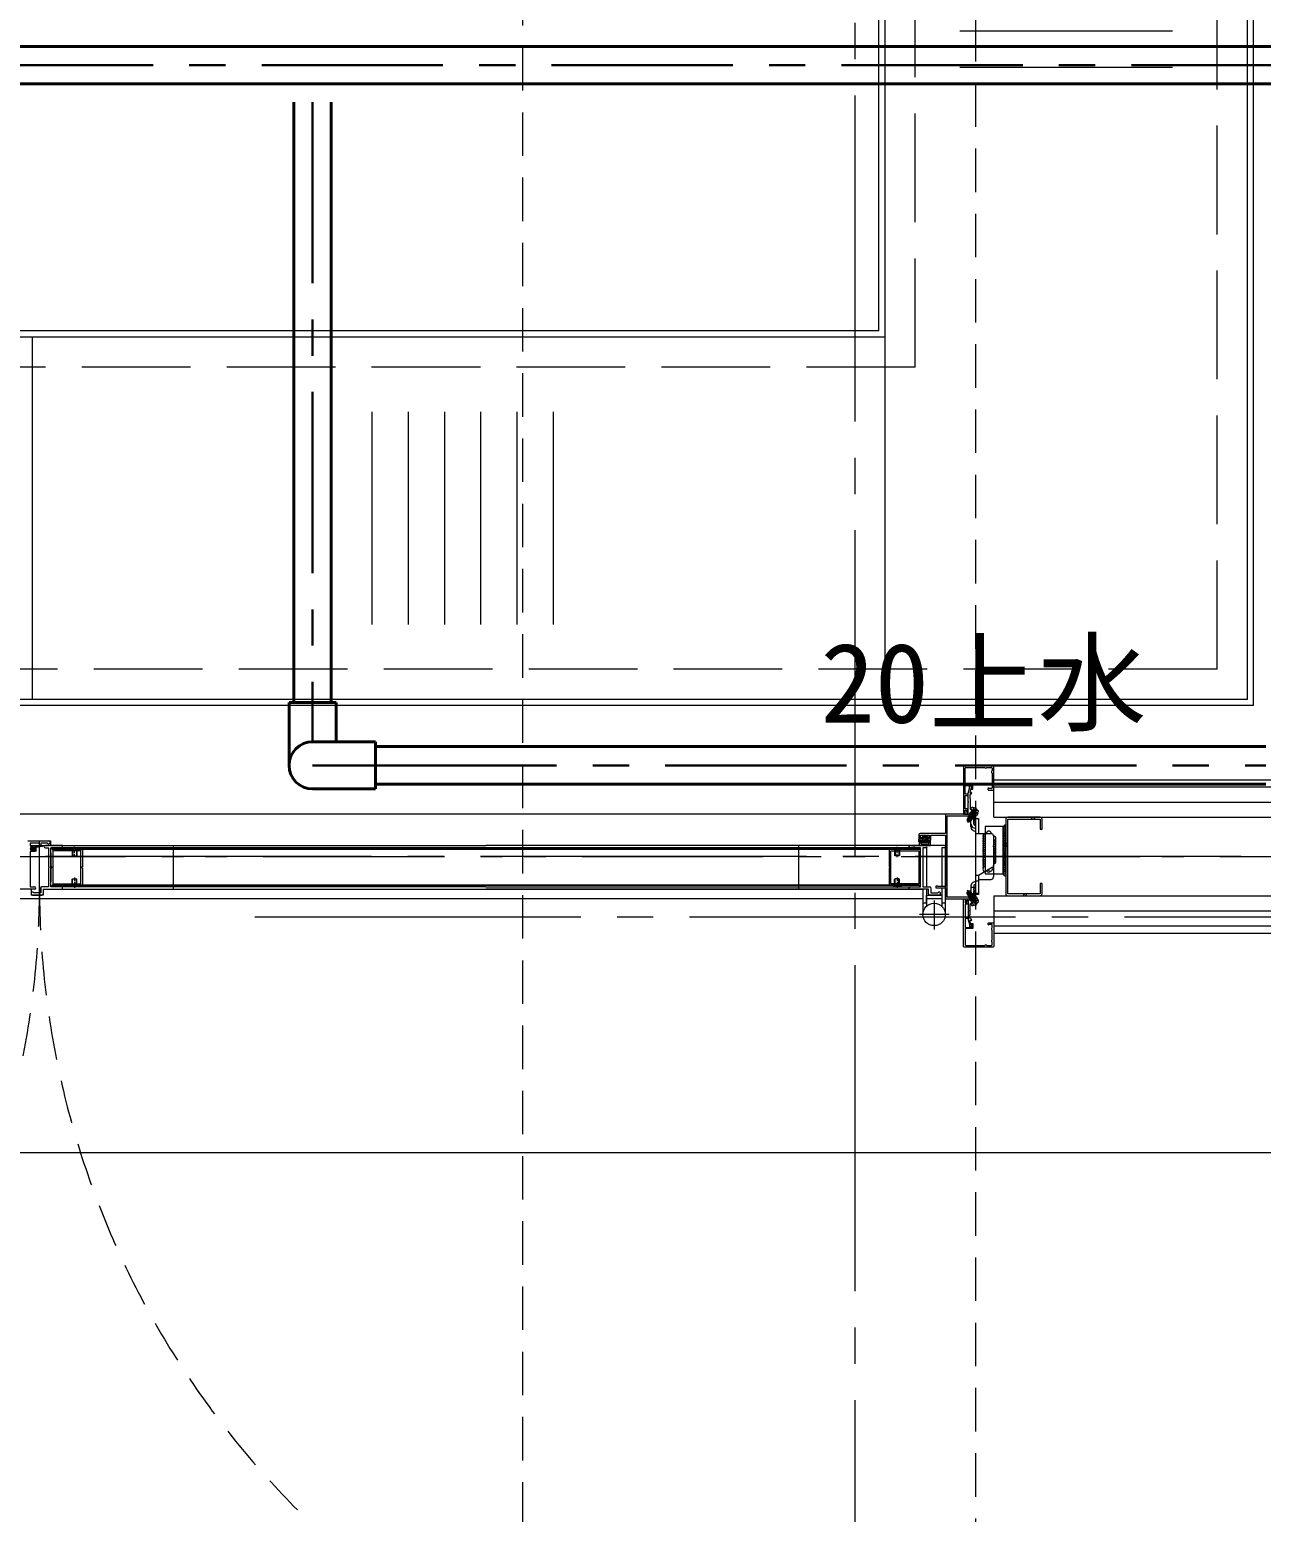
# Model space of a CAD drawing. Units: millimetres at full size, sheet at 1:30. Extents: x -16828 to 149130, y 47892 to 100313.
# Drawn here: x 22602 to 23622, y 58853 to 60080 of the extents above; entities that cross this region are included whole.
import ezdxf
from ezdxf.enums import TextEntityAlignment as Align

# ---------------------------------------------------------------- set-up
doc = ezdxf.new("R2010")
doc.units = ezdxf.units.MM
doc.header["$LTSCALE"] = 30
for name, pattern in [('CHAIN1', [8, 5, -1, 1, -1]), ('CHAIN2', [12, 9, -1, 1, -1]), ('DASHED1', [1.8, 1.2, -0.6]), ('DASHED3', [4, 3, -1]), ('DOUBLE_CHAIN1', [8.8, 5, -1, 0.6, -0.6, 0.6, -1])]:
    doc.linetypes.add(name, pattern=pattern)
for name, color, linetype, lineweight in [('0-0', 7, 'CHAIN2', 15), ('0-1', 7, 'Continuous', 15), ('0-8', 7, 'Continuous', 15), ('2-2_間仕切り芯', 7, 'DOUBLE_CHAIN1', 15), ('2-3_間仕切り', 7, 'Continuous', 15), ('2-A_建具', 7, 'Continuous', 15), ('2-B_金物', 7, 'Continuous', 15), ('3-0_AIHO08-壁芯', 7, 'CHAIN2', 15), ('9-A_配管－給水３：ＶＬＰ(ＶＤ)', 5, 'Continuous', 40)]:
    doc.layers.add(name, color=color, linetype=linetype, lineweight=lineweight)
doc.styles.add('ＭＳ ゴシック', font='')
doc.styles.get('ＭＳ ゴシック').set_extended_font_data('MS Gothic')

msp = doc.modelspace()

# ---------------------------------------------------------------- linework, layer by layer
at = {"layer": '0-0'}
msp.add_line((23284.96, 66505.86), (23284.96, 55500.86), dxfattribs=at)
at = {"layer": '0-0', "linetype": 'DASHED1'}
msp.add_line((23384.96, 63275.86), (23384.96, 55775.86), dxfattribs=at)
at = {"layer": '0-1', "linetype": 'DASHED1'}
for p, q in [((23009.96, 63845.86), (23009.96, 55775.86)), ((18359.96, 59150.86), (25184.96, 59150.86))]:
    msp.add_line(p, q, dxfattribs=at)
at = {"layer": '0-1'}
msp.add_line((15959.96, 59150.86), (25184.96, 59150.86), dxfattribs=at)
at = {"layer": '0-8', "linetype": 'CHAIN2'}
msp.add_line((22788.14, 59345.86), (33684.96, 59345.86), dxfattribs=at)
at = {"layer": '2-2_間仕切り芯'}
msp.add_line((15139.23, 59395.86), (32729.96, 59395.86), dxfattribs=at)
at = {"layer": '2-3_間仕切り'}
for p, q in [((23399.96, 59459.36), (25284.96, 59459.36)), ((23399.96, 59453.36), (25284.96, 59453.36)), ((23399.96, 59440.86), (25284.96, 59440.86)), ((23399.96, 59428.36), (25284.96, 59428.36)), ((23399.96, 59363.36), (25284.96, 59363.36)), ((23399.96, 59350.86), (25284.96, 59350.86)), ((23399.96, 59338.36), (25284.96, 59338.36)), ((23399.96, 59332.36), (25284.96, 59332.36))]:
    msp.add_line(p, q, dxfattribs=at)
at = {"layer": '2-A_建具'}
for p, q in [((23399.96, 59428.36), (23399.96, 59470.36)), ((23395.71, 59450.86), (23399.46, 59450.86)), ((23380.5, 59431.75), (23380.72, 59431.37)), ((23380.63, 59435.01), (23381.27, 59435.93)), ((23386.69, 59431.51), (23380.63, 59435.01)), ((23380.94, 59432.51), (23380.85, 59432.36)), ((23380.85, 59432.36), (23381.07, 59431.98)), ((23380.85, 59432.36), (23384.63, 59430.98)), ((23381.03, 59431.9), (23381.07, 59431.98)), ((23384.19, 59430.98), (23381.07, 59431.98)), ((23381.2, 59432.96), (23381.42, 59432.58)), ((23381.2, 59432.96), (23384.98, 59431.59)), ((23381.38, 59432.51), (23381.42, 59432.58)), ((23381.38, 59432.51), (23384.5, 59431.51)), ((23384.54, 59431.59), (23381.42, 59432.58)), ((23381.55, 59433.57), (23381.77, 59433.19)), ((23385.02, 59431.67), (23381.6, 59433.64)), ((23381.73, 59433.11), (23381.77, 59433.19)), ((23383.14, 59432.75), (23381.77, 59433.19)), ((23381.91, 59433.69), (23381.81, 59433.52)), ((23383.08, 59432.25), (23385.54, 59436.51)), ((23384.5, 59431.51), (23384.54, 59431.59)), ((23384.98, 59431.59), (23384.54, 59431.59)), ((23384.91, 59431.96), (23384.81, 59431.79)), ((23385.02, 59431.67), (23384.98, 59431.59)), ((23386.69, 59431.51), (23387.17, 59432.53)), ((22979.46, 59430.86), (21859.66, 59430.86)), ((23360.06, 59430.86), (22979.46, 59430.86)), ((23359.96, 59430.86), (23359.96, 59414.86)), ((23384.96, 59430.86), (23359.96, 59430.86)), ((23361.36, 59429.56), (23383.86, 59429.56)), ((23361.36, 59362.16), (23361.36, 59429.56)), ((23378.88, 59428.28), (23377.74, 59426.3)), ((23377.74, 59426.3), (23378.53, 59424.68)), ((23379, 59426.6), (23377.77, 59426.37)), ((23381.48, 59429.48), (23378.19, 59423.8)), ((23379.41, 59425.91), (23378.53, 59424.68)), ((23378.79, 59424.53), (23378.53, 59424.68)), ((23378.84, 59428.87), (23378.75, 59428.72)), ((23378.75, 59428.72), (23378.97, 59428.34)), ((23378.75, 59428.72), (23381.37, 59427.77)), ((23378.97, 59424.84), (23378.79, 59424.53)), ((23380.59, 59424.65), (23378.79, 59424.53)), ((23378.84, 59428.87), (23379.28, 59428.87)), ((23381.51, 59427.9), (23378.84, 59428.87)), ((23380.77, 59427.19), (23378.88, 59428.28)), ((23378.93, 59428.26), (23378.97, 59428.34)), ((23381.22, 59427.62), (23378.97, 59428.34)), ((23380.43, 59424.97), (23378.97, 59424.84)), ((23379.19, 59429.48), (23379.1, 59429.32)), ((23379.1, 59429.32), (23379.32, 59428.95)), ((23379.1, 59429.32), (23382.88, 59427.95)), ((23379.19, 59429.48), (23379.63, 59429.48)), ((23382.97, 59428.1), (23379.19, 59429.48)), ((23379.28, 59428.87), (23379.32, 59428.95)), ((23379.28, 59428.87), (23382.4, 59427.88)), ((23382.44, 59427.95), (23379.32, 59428.95)), ((23379.41, 59425.91), (23381.61, 59427.99)), ((23379.54, 59430.08), (23379.45, 59429.93)), ((23379.45, 59429.93), (23379.67, 59429.55)), ((23379.45, 59429.93), (23383.23, 59428.56)), ((23379.54, 59430.08), (23379.98, 59430.08)), ((23383.32, 59428.71), (23379.54, 59430.08)), ((23379.63, 59429.48), (23379.67, 59429.55)), ((23379.63, 59429.48), (23382.75, 59428.48)), ((23382.79, 59428.56), (23379.67, 59429.55)), ((23379.89, 59430.69), (23379.8, 59430.54)), ((23379.8, 59430.54), (23380.02, 59430.16)), ((23379.8, 59430.54), (23383.58, 59429.16)), ((23379.89, 59430.69), (23380.33, 59430.69)), ((23383.67, 59429.32), (23379.89, 59430.69)), ((23379.98, 59430.08), (23380.02, 59430.16)), ((23379.98, 59430.08), (23383.1, 59429.09)), ((23383.14, 59429.16), (23380.02, 59430.16)), ((23380.24, 59431.29), (23380.15, 59431.14)), ((23380.15, 59431.14), (23380.37, 59430.76)), ((23380.15, 59431.14), (23383.93, 59429.77)), ((23380.24, 59431.29), (23380.68, 59431.29)), ((23384.02, 59429.92), (23380.24, 59431.29)), ((23380.33, 59430.69), (23380.37, 59430.76)), ((23380.33, 59430.69), (23383.45, 59429.69)), ((23383.49, 59429.77), (23380.37, 59430.76)), ((23380.68, 59431.29), (23380.72, 59431.37)), ((23380.68, 59431.29), (23383.8, 59430.3)), ((23380.93, 59426.92), (23383.2, 59427.32)), ((23381.16, 59422.85), (23381.16, 59425.62)), ((23381.16, 59420.26), (23381.16, 59422.8)), ((23381.74, 59426.63), (23381.48, 59426.78)), ((23381.7, 59426.66), (23382.09, 59427.35)), ((23381.93, 59427.56), (23382.53, 59427.35)), ((23381.98, 59430.35), (23382.58, 59431.39)), ((23382.62, 59427.5), (23382.02, 59427.72)), ((23382.4, 59427.88), (23382.44, 59427.95)), ((23382.62, 59427.5), (23382.4, 59427.88)), ((23382.88, 59427.95), (23382.44, 59427.95)), ((23382.62, 59427.5), (23382.53, 59427.35)), ((23382.75, 59428.48), (23382.79, 59428.56)), ((23382.97, 59428.1), (23382.75, 59428.48)), ((23383.23, 59428.56), (23382.79, 59428.56)), ((23382.97, 59428.1), (23382.88, 59427.95)), ((23383.46, 59425.82), (23382.95, 59428.73)), ((23383.05, 59419.87), (23384.96, 59418.97)), ((23383.1, 59429.09), (23383.14, 59429.16)), ((23383.32, 59428.71), (23383.1, 59429.09)), ((23383.58, 59429.16), (23383.14, 59429.16)), ((23383.32, 59428.71), (23383.23, 59428.56)), ((23383.31, 59423.86), (23383.31, 59422.99)), ((23383.86, 59423.86), (23383.31, 59423.86)), ((23383.31, 59422.99), (23383.96, 59421.86)), ((23383.45, 59429.69), (23383.49, 59429.77)), ((23383.67, 59429.32), (23383.45, 59429.69)), ((23383.46, 59422.85), (23383.46, 59425.82)), ((23383.93, 59429.77), (23383.49, 59429.77)), ((23383.67, 59429.32), (23383.58, 59429.16)), ((23383.8, 59430.3), (23383.84, 59430.38)), ((23384.02, 59429.92), (23383.8, 59430.3)), ((23383.86, 59429.56), (23383.86, 59423.86)), ((23384.02, 59429.92), (23383.93, 59429.77)), ((23383.96, 59421.86), (23384.96, 59421.86)), ((23384.96, 59421.51), (23384.03, 59421.95)), ((23384.15, 59430.91), (23384.19, 59430.98)), ((23384.37, 59430.53), (23384.15, 59430.91)), ((23384.63, 59430.98), (23384.19, 59430.98)), ((23384.72, 59431.13), (23384.5, 59431.51)), ((23384.72, 59431.13), (23384.63, 59430.98)), ((23384.96, 59421.86), (23384.96, 59430.86)), ((23384.96, 59427.36), (23384.96, 59364.36)), ((23384.96, 59427.36), (23387.26, 59427.36)), ((23387.26, 59427.36), (23387.26, 59414.86)), ((23407.66, 59381.55), (23407.66, 59420.55)), ((23409.96, 59426.76), (23409.96, 59364.96)), ((23438.36, 59428.36), (23411.56, 59428.36)), ((23430.86, 59426.76), (23432.46, 59428.36)), ((23432.98, 59426.76), (23434.58, 59428.36)), ((23439.96, 59418.36), (23439.96, 59426.76)), ((22609.96, 59363.86), (22609.96, 59408.86)), ((23337.96, 59413.86), (23337.96, 59409.86)), ((23337.96, 59407.86), (23337.96, 59409.86)), ((23341.16, 59408.86), (23338.16, 59408.86)), ((23338.16, 59408.86), (23338.16, 59405.36)), ((23338.95, 59408.86), (23338.16, 59408.07)), ((23338.16, 59407.46), (23347.76, 59407.46)), ((23359.96, 59414.86), (23338.96, 59414.86)), ((23340.36, 59408.86), (23338.96, 59407.46)), ((23338.96, 59408.86), (23340.96, 59408.86)), ((23339.26, 59413.56), (23346.66, 59413.56)), ((23339.26, 59409.86), (23339.26, 59413.56)), ((23340.96, 59410.48), (23339.26, 59409.86)), ((23339.87, 59411.19), (23341.96, 59412.86)), ((23339.96, 59406.26), (23339.96, 59407.46)), ((23341.5, 59411.51), (23340.22, 59410.7)), ((23344, 59411.08), (23340.38, 59407.46)), ((23340.96, 59408.86), (23340.96, 59410.48)), ((23341.16, 59408.86), (23341.94, 59411.16)), ((23344.18, 59412.68), (23341.57, 59410.07)), ((23342.95, 59412.86), (23341.65, 59411.56)), ((23344.36, 59410.03), (23341.79, 59407.46)), ((23343.96, 59412.86), (23341.96, 59412.86)), ((23344.72, 59408.97), (23343.21, 59407.46)), ((23346.05, 59411.19), (23343.96, 59412.86)), ((23344.76, 59408.86), (23343.98, 59411.16)), ((23344.42, 59411.51), (23345.7, 59410.7)), ((23344.97, 59412.05), (23344.43, 59411.51)), ((23346.02, 59408.86), (23344.62, 59407.46)), ((23347.76, 59408.86), (23344.76, 59408.86)), ((23344.96, 59410.48), (23344.96, 59408.86)), ((23346.66, 59409.86), (23344.96, 59410.48)), ((23344.96, 59408.86), (23346.96, 59408.86)), ((23345.76, 59411.42), (23345.29, 59410.96)), ((23345.96, 59407.46), (23345.96, 59405.36)), ((23347.44, 59408.86), (23346.04, 59407.46)), ((23346.66, 59413.56), (23346.66, 59409.86)), ((23347.76, 59407.77), (23347.45, 59407.46)), ((23347.76, 59405.36), (23347.76, 59408.86)), ((23347.96, 59413.56), (23359.96, 59413.56)), ((23347.96, 59409.86), (23347.96, 59413.56)), ((23359.96, 59413.56), (23359.96, 59370.96)), ((23383.07, 59417.27), (23384.96, 59416.39)), ((23384.96, 59414.86), (23397.76, 59414.86)), ((23399.76, 59412.86), (23399.76, 59405.07)), ((23409.96, 59405.86), (23411.56, 59407.46)), ((22604.2, 59403.4), (22602.47, 59401.67)), ((22605.47, 59403.26), (22603.33, 59401.12)), ((22604.95, 59402.96), (22604.61, 59402.96)), ((22604.95, 59401.76), (22604.61, 59401.76)), ((22604.95, 59402.96), (22606.31, 59403.75)), ((22608.48, 59404.86), (22605.23, 59401.6)), ((22607.31, 59402.27), (22606.12, 59401.08)), ((22606.31, 59404.86), (22606.31, 59403.75)), ((22607.07, 59404.86), (22606.31, 59404.1)), ((22606.31, 59404.86), (22617.96, 59404.86)), ((22607.31, 59400.36), (22606.31, 59400.36)), ((22607.31, 59400.86), (22606.81, 59400.36)), ((22614.07, 59404.33), (22607.31, 59403.36)), ((22607.31, 59400.36), (22607.31, 59403.36)), ((22609.9, 59404.86), (22608.58, 59403.54)), ((22611.31, 59404.86), (22610.23, 59403.78)), ((22619.46, 59402.01), (22619.96, 59402.51)), ((22619.46, 59399.01), (22619.46, 59402.01)), ((22619.76, 59398.71), (22619.46, 59399.01)), ((22979.46, 59402.91), (22619.59, 59402.91)), ((22619.76, 59387.16), (22619.76, 59398.71)), ((22619.96, 59402.51), (22620.46, 59402.51)), ((22620.46, 59402.51), (22620.46, 59401.71)), ((22620.46, 59401.71), (22645.46, 59401.71)), ((22979.46, 59401.86), (22620.5, 59401.86)), ((22979.46, 59401.71), (22620.76, 59401.71)), ((22644.26, 59400.61), (22620.96, 59400.61)), ((22620.96, 59400.61), (22620.96, 59373.11)), ((22623.34, 59404.86), (22979.46, 59404.86)), ((22635.96, 59402.86), (22641.96, 59402.86)), ((22635.96, 59402.46), (22641.96, 59402.46)), ((22636.96, 59401.46), (22636.96, 59396.66)), ((22637.36, 59396.26), (22636.96, 59396.66)), ((22637.36, 59401.06), (22640.56, 59401.06)), ((22637.36, 59401.06), (22637.36, 59396.26)), ((22637.36, 59396.26), (22640.56, 59396.26)), ((22638.96, 59400.96), (22638.96, 59403.86)), ((22638.96, 59398.96), (22638.96, 59400.16)), ((22638.96, 59395.26), (22638.96, 59398.16)), ((22640.56, 59401.06), (22640.56, 59396.26)), ((22640.56, 59396.26), (22640.96, 59396.66)), ((22640.96, 59401.46), (22640.96, 59396.66)), ((22644.26, 59373.11), (22644.26, 59400.61)), ((22645.46, 59401.71), (22645.46, 59387.16)), ((23359.96, 59404.86), (22979.46, 59404.86)), ((23339.16, 59402.91), (22979.46, 59402.91)), ((23338.42, 59401.86), (22979.46, 59401.86)), ((23338.16, 59401.71), (22979.46, 59401.71)), ((23238.36, 59404.86), (23238.36, 59368.86)), ((23330.26, 59404.86), (23238.46, 59404.86)), ((23313.46, 59401.71), (23313.46, 59387.16)), ((23338.46, 59401.71), (23313.46, 59401.71)), ((23314.66, 59400.61), (23337.96, 59400.61)), ((23314.66, 59373.11), (23314.66, 59400.61)), ((23322.95, 59402.86), (23316.95, 59402.86)), ((23322.95, 59402.46), (23316.95, 59402.46)), ((23317.95, 59401.46), (23317.95, 59396.66)), ((23318.35, 59396.26), (23317.95, 59396.66)), ((23321.55, 59401.06), (23318.35, 59401.06)), ((23318.35, 59401.06), (23318.35, 59396.26)), ((23321.55, 59396.26), (23318.35, 59396.26)), ((23319.95, 59400.96), (23319.95, 59403.86)), ((23319.95, 59398.96), (23319.95, 59400.16)), ((23319.95, 59395.26), (23319.95, 59398.16)), ((23321.55, 59401.06), (23321.55, 59396.26)), ((23321.55, 59396.26), (23321.95, 59396.66)), ((23321.95, 59401.46), (23321.95, 59396.66)), ((23337.96, 59400.61), (23337.96, 59373.11)), ((23338.46, 59402.51), (23338.46, 59401.71)), ((23338.96, 59402.51), (23338.46, 59402.51)), ((23344.86, 59404.86), (23338.66, 59404.86)), ((23339.46, 59402.01), (23338.96, 59402.51)), ((23339.16, 59398.71), (23339.46, 59399.01)), ((23339.16, 59387.16), (23339.16, 59398.71)), ((23339.46, 59399.01), (23339.46, 59402.01)), ((23340.16, 59406.06), (23344.86, 59406.06)), ((23344.26, 59402.86), (23341.26, 59402.86)), ((23344.26, 59402.86), (23344.26, 59370.66)), ((23346.46, 59404.86), (23347.26, 59404.86)), ((23359.96, 59402.86), (23356.96, 59402.86)), ((23356.96, 59402.86), (23356.96, 59370.96)), ((23359.96, 59347.86), (23359.96, 59404.86)), ((23359.96, 59395.86), (23508.96, 59395.86)), ((23399.76, 59403.65), (23399.76, 59378.86)), ((23409.96, 59403.74), (23411.56, 59405.34)), ((22620.06, 59387.16), (22619.76, 59387.16)), ((22619.76, 59386.56), (22620.06, 59386.56)), ((22619.76, 59375.01), (22619.76, 59386.56)), ((22620.06, 59386.56), (22620.06, 59387.16)), ((22645.16, 59387.16), (22645.16, 59386.56)), ((22645.46, 59387.16), (22645.16, 59387.16)), ((22645.16, 59386.56), (22645.46, 59386.56)), ((22645.46, 59386.56), (22645.46, 59372.01)), ((23313.46, 59387.16), (23313.76, 59387.16)), ((23313.46, 59386.56), (23313.46, 59372.01)), ((23313.76, 59386.56), (23313.46, 59386.56)), ((23313.76, 59387.16), (23313.76, 59386.56)), ((23338.86, 59387.16), (23339.16, 59387.16)), ((23338.86, 59386.56), (23338.86, 59387.16)), ((23339.16, 59386.56), (23338.86, 59386.56)), ((23339.16, 59375.01), (23339.16, 59386.56)), ((23398.76, 59386.65), (23387.26, 59380.01)), ((22619.46, 59374.71), (22619.76, 59375.01)), ((22619.46, 59371.71), (22619.46, 59374.71)), ((22619.96, 59371.21), (22619.46, 59371.71)), ((22979.46, 59370.81), (22619.59, 59370.81)), ((22620.46, 59371.21), (22619.96, 59371.21)), ((22620.46, 59372.01), (22620.46, 59371.21)), ((22645.46, 59372.01), (22620.46, 59372.01)), ((22979.46, 59372.01), (22620.76, 59372.01)), ((22979.46, 59371.86), (22620.76, 59371.86)), ((22620.96, 59373.11), (22644.26, 59373.11)), ((22635.96, 59371.26), (22641.96, 59371.26)), ((22635.96, 59370.86), (22641.96, 59370.86)), ((22637.36, 59377.46), (22636.96, 59377.06)), ((22636.96, 59372.26), (22636.96, 59377.06)), ((22637.36, 59377.46), (22640.56, 59377.46)), ((22637.36, 59372.66), (22637.36, 59377.46)), ((22637.36, 59372.66), (22640.56, 59372.66)), ((22638.96, 59378.46), (22638.96, 59375.56)), ((22638.96, 59374.76), (22638.96, 59373.56)), ((22638.96, 59372.76), (22638.96, 59369.86)), ((22640.56, 59377.46), (22640.96, 59377.06)), ((22640.56, 59372.66), (22640.56, 59377.46)), ((22640.96, 59372.26), (22640.96, 59377.06)), ((23338.16, 59372.01), (22979.46, 59372.01)), ((23338.16, 59371.86), (22979.46, 59371.86)), ((22979.46, 59370.81), (23339.16, 59370.81)), ((23313.46, 59372.01), (23338.46, 59372.01)), ((23337.96, 59373.11), (23314.66, 59373.11)), ((23322.95, 59371.26), (23316.95, 59371.26)), ((23322.95, 59370.86), (23316.95, 59370.86)), ((23318.35, 59377.46), (23317.95, 59377.06)), ((23317.95, 59372.26), (23317.95, 59377.06)), ((23321.55, 59377.46), (23318.35, 59377.46)), ((23318.35, 59372.66), (23318.35, 59377.46)), ((23321.55, 59372.66), (23318.35, 59372.66)), ((23319.95, 59378.46), (23319.95, 59375.56)), ((23319.95, 59374.76), (23319.95, 59373.56)), ((23319.95, 59372.76), (23319.95, 59369.86)), ((23321.55, 59377.46), (23321.95, 59377.06)), ((23321.55, 59372.66), (23321.55, 59377.46)), ((23321.95, 59372.26), (23321.95, 59377.06)), ((23338.46, 59372.01), (23338.46, 59371.21)), ((23338.46, 59371.21), (23338.96, 59371.21)), ((23338.96, 59371.21), (23339.46, 59371.71)), ((23339.46, 59374.71), (23339.16, 59375.01)), ((23339.46, 59371.71), (23339.46, 59374.71)), ((23351.96, 59371.26), (23351.96, 59369.86)), ((23353.66, 59371.26), (23351.96, 59371.26)), ((23353.96, 59370.96), (23353.66, 59371.26)), ((23359.96, 59370.96), (23353.96, 59370.96)), ((23381.16, 59371.46), (23381.16, 59367.86)), ((23381.16, 59370.39), (23383.46, 59370.39)), ((23383.07, 59374.45), (23384.96, 59375.33)), ((23383.46, 59371.46), (23383.46, 59367.66)), ((23384.96, 59370.21), (23383.46, 59369.5)), ((23384.96, 59372.79), (23384.04, 59372.36)), ((23387.26, 59380.01), (23384.96, 59380.01)), ((23387.26, 59375.5), (23384.96, 59375.5)), ((23387.26, 59380.01), (23387.26, 59364.36)), ((23387.26, 59376.86), (23397.76, 59376.86)), ((22602.96, 59368.86), (22240.46, 59368.86)), ((22979.46, 59360.86), (22240.46, 59360.86)), ((22602.96, 59368.86), (22602.96, 59363.86)), ((22604.21, 59363.86), (22611.96, 59363.86)), ((22612.96, 59368.86), (22979.46, 59368.86)), ((23330.26, 59368.86), (22979.46, 59368.86)), ((22979.46, 59368.86), (23341.26, 59368.86)), ((23341.26, 59360.86), (22979.46, 59360.86)), ((23341.26, 59368.86), (23341.26, 59347.86)), ((23344.26, 59368.86), (23344.26, 59354.59)), ((23356.96, 59360.86), (23344.26, 59360.86)), ((23354.7, 59363.86), (23346.95, 59363.86)), ((23350.61, 59359.45), (23350.61, 59335.52)), ((23351.96, 59369.86), (23359.96, 59369.86)), ((23356.96, 59369.86), (23356.96, 59354.59)), ((23359.96, 59369.86), (23359.96, 59360.86)), ((23359.96, 59360.86), (23384.96, 59360.86)), ((23383.86, 59362.16), (23361.36, 59362.16)), ((23377.74, 59365.42), (23378.53, 59367.05)), ((23378.09, 59365.4), (23378.71, 59366.73)), ((23381.48, 59362.24), (23378.19, 59367.93)), ((23378.53, 59367.05), (23378.79, 59367.2)), ((23378.71, 59366.73), (23378.53, 59367.05)), ((23379.41, 59365.82), (23378.79, 59367.2)), ((23380.59, 59367.07), (23378.79, 59367.2)), ((23378.88, 59363.44), (23379.14, 59363.59)), ((23378.92, 59363.46), (23379.32, 59362.78)), ((23379.59, 59362.81), (23379.1, 59362.4)), ((23379.19, 59362.25), (23379.1, 59362.4)), ((23379.19, 59362.25), (23379.68, 59362.66)), ((23379.19, 59362.25), (23379.63, 59362.25)), ((23379.41, 59365.82), (23380.12, 59362.87)), ((23382.53, 59364.38), (23379.45, 59361.79)), ((23379.45, 59361.79), (23379.67, 59362.17)), ((23379.54, 59361.64), (23379.45, 59361.79)), ((23379.54, 59361.64), (23382.62, 59364.22)), ((23379.54, 59361.64), (23379.98, 59361.64)), ((23382.05, 59364.45), (23379.63, 59362.25)), ((23379.63, 59362.25), (23379.67, 59362.17)), ((23379.67, 59362.17), (23382.09, 59364.38)), ((23382.88, 59363.77), (23379.8, 59361.18)), ((23379.8, 59361.18), (23380.02, 59361.56)), ((23379.89, 59361.03), (23379.8, 59361.18)), ((23379.85, 59364), (23381.74, 59365.09)), ((23379.89, 59361.03), (23382.97, 59363.62)), ((23379.89, 59361.03), (23380.33, 59361.03)), ((23382.4, 59363.85), (23379.98, 59361.64)), ((23379.98, 59361.64), (23380.02, 59361.56)), ((23380, 59363.39), (23381.74, 59364.98)), ((23380.02, 59361.56), (23382.44, 59363.77)), ((23382.18, 59364.98), (23380.04, 59363.19)), ((23380.09, 59363), (23382.27, 59364.83)), ((23383.23, 59363.16), (23380.15, 59360.58)), ((23380.15, 59360.58), (23380.37, 59360.96)), ((23380.24, 59360.43), (23380.15, 59360.58)), ((23380.22, 59365.83), (23380.63, 59367)), ((23380.24, 59360.43), (23383.32, 59363.01)), ((23380.24, 59360.43), (23380.68, 59360.43)), ((23382.75, 59363.24), (23380.33, 59361.03)), ((23380.33, 59361.03), (23380.37, 59360.96)), ((23381.16, 59367.86), (23380.37, 59363.39)), ((23382.64, 59362.99), (23380.37, 59363.39)), ((23380.37, 59360.96), (23382.79, 59363.16)), ((23383.58, 59362.56), (23380.5, 59359.97)), ((23380.5, 59359.97), (23380.72, 59360.35)), ((23380.59, 59359.82), (23380.5, 59359.97)), ((23381.74, 59365.09), (23380.59, 59367.07)), ((23380.59, 59359.82), (23383.67, 59362.41)), ((23380.59, 59359.82), (23381.03, 59359.82)), ((23380.63, 59356.71), (23386.69, 59360.21)), ((23383.1, 59362.63), (23380.68, 59360.43)), ((23380.68, 59360.43), (23380.72, 59360.35)), ((23380.72, 59360.35), (23383.14, 59362.56)), ((23380.94, 59359.21), (23381.38, 59359.21)), ((23383.45, 59362.03), (23381.03, 59359.82)), ((23381.03, 59359.82), (23381.07, 59359.74)), ((23384.28, 59361.34), (23381.2, 59358.76)), ((23381.2, 59358.76), (23381.42, 59359.14)), ((23381.29, 59358.61), (23381.2, 59358.76)), ((23381.29, 59358.61), (23381.73, 59358.61)), ((23381.38, 59359.21), (23381.42, 59359.14)), ((23381.42, 59359.14), (23383.84, 59361.34)), ((23384.63, 59360.74), (23381.55, 59358.15)), ((23381.55, 59358.15), (23381.77, 59358.53)), ((23381.6, 59358.08), (23381.55, 59358.15)), ((23381.6, 59358.08), (23385.02, 59360.06)), ((23381.7, 59365.06), (23381.74, 59364.98)), ((23384.15, 59360.81), (23381.73, 59358.61)), ((23381.73, 59358.61), (23381.77, 59358.53)), ((23382.18, 59364.98), (23381.74, 59364.98)), ((23381.77, 59358.53), (23384.19, 59360.74)), ((23381.91, 59358.03), (23381.81, 59358.2)), ((23381.98, 59361.37), (23382.58, 59360.33)), ((23382.27, 59364.83), (23382.05, 59364.45)), ((23382.05, 59364.45), (23382.09, 59364.38)), ((23382.53, 59364.38), (23382.09, 59364.38)), ((23382.27, 59364.83), (23382.18, 59364.98)), ((23382.62, 59364.22), (23382.4, 59363.85)), ((23382.4, 59363.85), (23382.44, 59363.77)), ((23382.88, 59363.77), (23382.44, 59363.77)), ((23382.62, 59364.22), (23382.53, 59364.38)), ((23383.46, 59367.66), (23382.64, 59362.99)), ((23382.97, 59363.62), (23382.75, 59363.24)), ((23382.75, 59363.24), (23382.79, 59363.16)), ((23383.23, 59363.16), (23382.79, 59363.16)), ((23382.97, 59363.62), (23382.88, 59363.77)), ((23383.08, 59359.47), (23385.54, 59355.21)), ((23383.32, 59363.01), (23383.1, 59362.63)), ((23383.1, 59362.63), (23383.14, 59362.56)), ((23383.58, 59362.56), (23383.14, 59362.56)), ((23383.32, 59363.01), (23383.23, 59363.16)), ((23383.96, 59369.86), (23383.31, 59368.73)), ((23383.31, 59368.73), (23383.31, 59367.86)), ((23383.31, 59367.86), (23383.86, 59367.86)), ((23383.67, 59362.41), (23383.45, 59362.03)), ((23383.45, 59362.03), (23383.49, 59361.95)), ((23383.48, 59359.17), (23384.54, 59360.13)), ((23383.93, 59361.95), (23383.49, 59361.95)), ((23383.67, 59362.41), (23383.58, 59362.56)), ((23383.8, 59361.42), (23383.84, 59361.34)), ((23384.28, 59361.34), (23383.84, 59361.34)), ((23383.86, 59367.86), (23383.86, 59362.16)), ((23384.96, 59369.86), (23383.96, 59369.86)), ((23384.15, 59360.81), (23384.19, 59360.74)), ((23384.63, 59360.74), (23384.19, 59360.74)), ((23384.37, 59361.19), (23384.28, 59361.34)), ((23384.5, 59360.21), (23384.54, 59360.13)), ((23384.98, 59360.13), (23384.54, 59360.13)), ((23384.91, 59359.76), (23384.81, 59359.93)), ((23387.26, 59365.26), (23384.96, 59365.26)), ((23387.26, 59364.36), (23384.96, 59364.36)), ((23386.69, 59360.21), (23387.17, 59359.19)), ((23399.96, 59363.36), (23399.96, 59321.36)), ((23411.56, 59363.36), (23438.36, 59363.36)), ((23424.03, 59363.36), (23425.63, 59364.96)), ((23426.15, 59363.36), (23427.75, 59364.96)), ((23362.96, 59347.86), (23338.39, 59347.86)), ((23380.63, 59356.71), (23381.27, 59355.79)), ((23395.71, 59340.86), (23399.46, 59340.86))]:
    msp.add_line(p, q, dxfattribs=at)
for points in [[(23399.46, 59470.86), (23375.46, 59470.86), (23374.96, 59470.36)], [(23374.96, 59470.36), (23374.96, 59430.86), (23379.51, 59430.86)], [(23378.36, 59447.36), (23376.36, 59447.36), (23376.36, 59454.56), (23381.76, 59454.56), (23381.76, 59452.53), (23381.36, 59451.96), (23381.36, 59451.46), (23382.76, 59451.46), (23382.76, 59455.56), (23376.36, 59455.56), (23376.36, 59469.06)], [(23376.86, 59469.56), (23392.44, 59469.56), (23392.67, 59469.45)], [(23394.25, 59469.45), (23394.48, 59469.56), (23398.16, 59469.56)], [(23398.66, 59469.06), (23398.66, 59466.89), (23398.54, 59466.65)], [(23398.54, 59465.07), (23398.66, 59464.84), (23398.66, 59456.89), (23398.54, 59456.65)], [(23378.86, 59432.8), (23378.63, 59435.36), (23376.36, 59435.36), (23376.36, 59446.36), (23378.36, 59446.36)], [(23378.86, 59441.32), (23378.86, 59448.37), (23379.86, 59452.11), (23379.86, 59454.06)], [(23380.06, 59446.56), (23380.06, 59444.16), (23380.36, 59443.86), (23380.36, 59435.16), (23383.27, 59433.48), (23383.37, 59433.29), (23383.84, 59433.01), (23384.06, 59433.02), (23386.87, 59431.4), (23385.75, 59429.46), (23384.96, 59429.46), (23384.96, 59430.86), (23382.81, 59430.86), (23380.34, 59432.29), (23379.51, 59430.86)], [(23380.79, 59454.31), (23381.92, 59452.37), (23381.11, 59452.15), (23380.21, 59448.76), (23381.26, 59448.76)], [(23398.16, 59452.06), (23396.44, 59452.06), (23396.23, 59452.15)], [(23398.54, 59455.07), (23398.66, 59454.84), (23398.66, 59452.56)], [(23376.46, 59430.86), (23376.46, 59434.26), (23377.59, 59434.26), (23377.87, 59432.67)], [(23377.45, 59433.65), (23377.73, 59432.06), (23378.86, 59432.06), (23378.86, 59440.4), (23378.98, 59440.59), (23378.98, 59441.14), (23378.86, 59441.32)], [(23384.37, 59430.53), (23380.59, 59431.9), (23380.5, 59431.75), (23384.28, 59430.38)], [(23380.59, 59431.9), (23381.03, 59431.9), (23384.15, 59430.91)], [(23384.72, 59431.13), (23380.94, 59432.51), (23381.38, 59432.51)], [(23384.6, 59431.91), (23381.29, 59433.11), (23381.2, 59432.96)], [(23381.29, 59433.11), (23381.73, 59433.11), (23383.48, 59432.55)], [(23381.6, 59433.64), (23381.55, 59433.57), (23382.02, 59433.4)], [(23383.07, 59436.33), (23382.94, 59434.31), (23383.63, 59433.21)], [(23386.62, 59434.28), (23384.93, 59433.16), (23383.63, 59433.21)], [(23378.97, 59424.84), (23382, 59427.69), (23380.43, 59424.97)], [(23379.36, 59425.81), (23379, 59426.6), (23379.58, 59427.88)], [(23381.74, 59426.63), (23380.59, 59424.65), (23380.43, 59424.97)], [(23381.16, 59425.62), (23380.68, 59428.33), (23382.95, 59428.73)], [(23384.37, 59430.53), (23384.28, 59430.38), (23383.84, 59430.38), (23380.72, 59431.37)], [(23382.53, 59427.35), (23382.09, 59427.35), (23381.85, 59427.42)], [(23439.96, 59364.96), (23439.96, 59373.36), (23438.36, 59373.36), (23438.36, 59364.96), (23411.56, 59364.96), (23411.56, 59426.76), (23438.36, 59426.76), (23438.36, 59418.36), (23439.96, 59418.36)], [(22600.46, 59408.86), (22618.96, 59408.86), (22618.96, 59404.86), (22720.56, 59404.86), (22720.56, 59368.86)], [(22604.98, 59401.31), (22605.59, 59401.39), (22606.16, 59401.06), (22606.41, 59400.63), (22606.41, 59399.86), (22602.39, 59399.86), (22602.39, 59387.6), (22602.2, 59387.32), (22602.2, 59386.4), (22602.39, 59386.12), (22602.39, 59370.79), (22605.99, 59370.79)], [(22609.91, 59405.51), (22609.91, 59406.93), (22602.39, 59406.93), (22602.39, 59404.86), (22606.41, 59404.86), (22606.41, 59404.09), (22606.16, 59403.66), (22605.59, 59403.33), (22604.98, 59403.41)], [(22604.95, 59401.76), (22606.31, 59400.98), (22606.31, 59400.36)], [(22616.66, 59406.93), (22611.21, 59406.93), (22611.21, 59405.51)], [(22614.93, 59402.93), (22617.53, 59402.93), (22617.53, 59387.53), (22617.67, 59387.34), (22617.67, 59386.39), (22617.53, 59386.2), (22617.53, 59370.79), (22612.03, 59370.79)], [(22628.96, 59403.93), (22628.96, 59404.86), (22614.93, 59404.86)], [(22627.96, 59370.79), (22619.46, 59370.79), (22619.46, 59402.93), (22624.17, 59402.93), (22624.17, 59403.23), (22624.77, 59403.23), (22624.77, 59402.93), (22625.17, 59402.93), (22625.17, 59403.23), (22625.77, 59403.23), (22625.77, 59402.93), (22627.96, 59402.93)], [(22637.36, 59401.06), (22635.96, 59402.46), (22635.96, 59402.86)], [(22640.56, 59401.06), (22641.96, 59402.46), (22641.96, 59402.86)], [(23318.35, 59401.06), (23316.95, 59402.46), (23316.95, 59402.86)], [(23321.55, 59401.06), (23322.95, 59402.46), (23322.95, 59402.86)], [(23329.95, 59403.93), (23329.95, 59404.86), (23343.98, 59404.86)], [(23330.95, 59370.79), (23339.45, 59370.79), (23339.45, 59402.93), (23334.74, 59402.93), (23334.74, 59403.23), (23334.14, 59403.23), (23334.14, 59402.93), (23333.74, 59402.93), (23333.74, 59403.23), (23333.14, 59403.23), (23333.14, 59402.93), (23330.95, 59402.93)], [(23343.98, 59402.93), (23341.38, 59402.93), (23341.38, 59387.53), (23341.24, 59387.34), (23341.24, 59386.39), (23341.38, 59386.2), (23341.38, 59370.79), (23346.88, 59370.79)], [(22637.36, 59372.66), (22635.96, 59371.26), (22635.96, 59370.86)], [(22640.56, 59372.66), (22641.96, 59371.26), (22641.96, 59370.86)], [(23318.35, 59372.66), (23316.95, 59371.26), (23316.95, 59370.86)], [(23321.55, 59372.66), (23322.95, 59371.26), (23322.95, 59370.86)], [(22605.99, 59368.86), (22590.96, 59368.86), (22590.96, 59369.79)], [(22612.96, 59368.86), (22612.96, 59363.86), (22602.96, 59363.86)], [(22611.03, 59369.79), (22611.03, 59365.79), (22605.26, 59365.79)], [(22612.96, 59368.86), (22628.96, 59368.86), (22628.96, 59369.79)], [(23345.95, 59364.86), (23345.95, 59368.86), (23329.95, 59368.86), (23329.95, 59369.79)], [(23341.26, 59357.36), (23344.26, 59357.36), (23344.26, 59363.86), (23356.96, 59363.86), (23356.96, 59357.36), (23359.96, 59357.36)], [(23347.88, 59369.79), (23347.88, 59365.79), (23353.65, 59365.79)], [(23374.96, 59321.36), (23374.96, 59360.86), (23379.51, 59360.86)], [(23378.86, 59358.92), (23378.63, 59356.36), (23376.36, 59356.36), (23376.36, 59345.36), (23378.36, 59345.36)], [(23376.46, 59360.86), (23376.46, 59357.46), (23377.59, 59357.46), (23377.87, 59359.05)], [(23377.45, 59358.07), (23377.73, 59359.66), (23378.86, 59359.66), (23378.86, 59351.32), (23378.98, 59351.14), (23378.98, 59350.59), (23378.86, 59350.4)], [(23378.88, 59363.44), (23377.74, 59365.42), (23378.09, 59365.4)], [(23378.71, 59366.73), (23379.67, 59362.68), (23378.09, 59365.4)], [(23379.1, 59362.4), (23379.32, 59362.78), (23379.51, 59362.95)], [(23379.36, 59365.91), (23380.22, 59365.83), (23381.04, 59364.68)], [(23384.96, 59369.86), (23384.96, 59360.86), (23382.81, 59360.86), (23380.34, 59359.43), (23379.51, 59360.86)], [(23380.06, 59345.16), (23380.06, 59347.56), (23380.36, 59347.86), (23380.36, 59356.56), (23383.27, 59358.24), (23383.37, 59358.44), (23383.84, 59358.71), (23384.06, 59358.7), (23386.87, 59360.32), (23385.75, 59362.26), (23384.96, 59362.26)], [(23380.94, 59359.21), (23384.02, 59361.8), (23383.93, 59361.95), (23380.85, 59359.37)], [(23380.94, 59359.21), (23380.85, 59359.37), (23381.07, 59359.74), (23383.49, 59361.95)], [(23381.29, 59358.61), (23384.37, 59361.19), (23384.15, 59360.81)], [(23384.02, 59361.8), (23383.8, 59361.42), (23381.38, 59359.21)], [(23382.02, 59358.32), (23384.72, 59360.59), (23384.63, 59360.74)], [(23383.07, 59355.39), (23382.94, 59357.41), (23383.63, 59358.51)], [(23384.72, 59360.59), (23384.5, 59360.21), (23383.14, 59358.97)], [(23386.62, 59357.44), (23384.93, 59358.56), (23383.63, 59358.51)], [(23385.02, 59360.06), (23384.98, 59360.13), (23384.6, 59359.81)], [(23378.86, 59350.4), (23378.86, 59343.35), (23379.86, 59339.62), (23379.86, 59337.66)], [(23378.36, 59344.36), (23376.36, 59344.36), (23376.36, 59337.16), (23381.76, 59337.16), (23381.76, 59339.2), (23381.36, 59339.76), (23381.36, 59340.26), (23382.76, 59340.26), (23382.76, 59336.16), (23376.36, 59336.16), (23376.36, 59322.66)], [(23380.79, 59337.41), (23381.92, 59339.35), (23381.11, 59339.57), (23380.21, 59342.96), (23381.26, 59342.96)], [(23398.16, 59339.66), (23396.44, 59339.66), (23396.23, 59339.58)], [(23398.54, 59336.65), (23398.66, 59336.89), (23398.66, 59339.16)], [(23398.54, 59326.65), (23398.66, 59326.89), (23398.66, 59334.84), (23398.54, 59335.07)], [(23399.46, 59320.86), (23375.46, 59320.86), (23374.96, 59321.36)], [(23376.86, 59322.16), (23392.44, 59322.16), (23392.67, 59322.28)], [(23394.25, 59322.28), (23394.48, 59322.16), (23398.16, 59322.16)], [(23398.66, 59322.66), (23398.66, 59324.84), (23398.54, 59325.07)]]:
    msp.add_lwpolyline(points, dxfattribs=at)
for points in [[(23409.96, 59381.55), (23409.96, 59420.55), (23392.96, 59420.55), (23392.96, 59381.55)], [(22814.95, 59402.86), (22628.96, 59402.86), (22628.96, 59401.86), (22814.95, 59401.86)], [(22814.95, 59370.86), (22628.96, 59370.86), (22628.96, 59371.86), (22814.95, 59371.86)]]:
    msp.add_lwpolyline(points, close=True, dxfattribs=at)
msp.add_circle((23350.61, 59347.86), 9.25, dxfattribs=at)
for centre, radius, start, end in [((23376.86, 59469.06), 0.5, 90.00001, 179.99999), ((23393.46, 59470.06), 1, 217.97987, 322.02013), ((23398.16, 59469.06), 0.5, 0.00001, 89.99999), ((23399.46, 59470.36), 0.5, 0.00001, 89.99999), ((23399.16, 59465.86), 1, 127.97987, 232.02013), ((23399.16, 59455.86), 1, 127.97987, 232.02013), ((23378.36, 59446.86), 0.5, 269.99999, 90.00001), ((23380.36, 59454.06), 0.5, 29.99999, 180), ((23381.26, 59446.56), 1.2, 90.00001, 179.99999), ((23381.26, 59448.26), 0.5, 269.99999, 90.00001), ((23395.71, 59451.61), 0.75, 45.58467, 269.99998), ((23398.16, 59452.56), 0.5, 270.00001, 359.99999), ((23399.46, 59451.36), 0.5, 270.00001, 359.99999), ((23376.96, 59433.56), 0.5, 9.99999, 180), ((23378.36, 59432.76), 0.5, 190.00001, 5), ((23382.34, 59435.19), 1.3, 75.88085, 145), ((23381.48, 59433.94), 0.5, 330, 60), ((23380.46, 59427.72), 9, 44.11915, 75.88085), ((23385.34, 59431.71), 0.5, 60, 150), ((23385.99, 59433.08), 1.3, 335, 44.11915), ((23384.46, 59422.85), 3.3, 180, 244.66912), ((23384.46, 59420.26), 3.3, 180, 245), ((23381.79, 59427.82), 0.248, 330, 137.19096), ((23384.46, 59422.85), 1, 180, 244.66912), ((23409.96, 59419.95), 2, 90, 203.57818), ((23409.96, 59418.35), 2, 90, 203.57818), ((23411.56, 59426.76), 1.6, 90, 180), ((23438.36, 59426.76), 1.6, 0, 89.99809), ((22617.71, 59407.61), 1.25, 212.95635, 90), ((23338.96, 59413.86), 1, 90, 180), ((23338.96, 59409.86), 1, 180, 270), ((23340.06, 59410.96), 0.3, 128.58965, 302.24754), ((23341.66, 59411.26), 0.3, 341.20266, 122.24754), ((23344.26, 59411.26), 0.3, 57.75246, 198.79734), ((23345.86, 59410.96), 0.3, 237.75246, 51.41035), ((23346.96, 59409.86), 1, 270, 0), ((23392.96, 59412.5), 2, 90, 203.57818), ((23392.96, 59410.9), 2, 90, 203.57818), ((23392.96, 59409.3), 2, 90, 203.57818), ((23392.96, 59407.7), 2, 90, 203.57818), ((23392.96, 59406.1), 2, 90, 203.57818), ((23395.96, 59414.86), 2, 0, 180), ((23397.76, 59412.86), 2, 0, 90), ((23399.76, 59410.86), 2, 270, 90), ((23399.76, 59409.26), 2, 270, 23.57818), ((23399.76, 59407.66), 2, 270, 23.57818), ((23409.96, 59416.75), 2, 90, 203.57818), ((23409.96, 59415.15), 2, 90, 203.57818), ((23409.96, 59413.55), 2, 90, 203.57818), ((23409.96, 59411.95), 2, 90, 203.57818), ((23409.96, 59410.35), 2, 90, 203.57818), ((23409.96, 59408.75), 2, 90, 203.57818), ((23409.96, 59407.15), 2, 90, 203.57818), ((23409.96, 59405.55), 2, 90, 203.57818), ((22603.51, 59402.36), 1.25, 28.6854, 331.3146), ((22603.91, 59402.36), 1.5, 44.47751, 315.52249), ((22610.56, 59405.51), 0.65, 180, 0), ((22614.93, 59403.9), 0.965, 90, 270), ((22627.96, 59403.93), 1, 270, 0), ((23330.95, 59403.93), 1, 180, 270), ((23338.66, 59405.36), 0.5, 180, 270), ((23340.16, 59406.26), 0.2, 180, 270), ((23343.98, 59403.9), 0.965, 270, 90), ((23344.86, 59405.46), 0.6, 270, 90), ((23346.46, 59405.36), 0.5, 180, 270), ((23347.26, 59405.36), 0.5, 270, 0), ((23392.96, 59404.5), 2, 90, 203.57818), ((23392.96, 59402.9), 2, 90, 203.57818), ((23392.96, 59401.3), 2, 90, 203.57818), ((23392.96, 59399.7), 2, 90, 203.57818), ((23392.96, 59398.1), 2, 90, 203.57818), ((23392.96, 59396.5), 2, 90, 203.57818), ((23392.96, 59394.9), 2, 90, 203.57818), ((23392.96, 59393.3), 2, 90, 203.57818), ((23400.46, 59404.36), 1, 134.427, 225.573), ((23399.76, 59406.06), 2, 270, 23.57818), ((23399.76, 59404.46), 2, 270, 23.57818), ((23399.76, 59402.86), 2, 270, 23.57818), ((23399.76, 59401.26), 2, 270, 23.57818), ((23399.76, 59399.66), 2, 270, 23.57818), ((23399.76, 59398.06), 2, 270, 23.57818), ((23399.76, 59396.46), 2, 270, 23.57818), ((23399.76, 59394.86), 2, 270, 23.57818), ((23409.96, 59403.95), 2, 90, 203.57818), ((23409.96, 59402.35), 2, 90, 203.57818), ((23409.96, 59400.75), 2, 90, 203.57818), ((23409.96, 59399.15), 2, 90, 203.57818), ((23409.96, 59397.55), 2, 90, 203.57818), ((23409.96, 59395.95), 2, 90, 203.57818), ((23409.96, 59394.35), 2, 90, 203.57818), ((23409.96, 59392.75), 2, 90, 203.57818), ((23392.96, 59391.7), 2, 90, 203.57818), ((23392.96, 59390.1), 2, 90, 203.57818), ((23392.96, 59388.5), 2, 90, 203.57818), ((23392.96, 59386.9), 2, 90, 203.57818), ((23392.96, 59385.3), 2, 90, 270), ((23395.78, 59384.93), 2, 210.01514, 323.59332), ((23397.16, 59385.73), 2, 210.01514, 30.01514), ((23397.76, 59388.38), 2, 300, 0), ((23399.76, 59393.26), 2, 270, 23.57818), ((23399.76, 59391.66), 2, 270, 23.57818), ((23409.96, 59391.15), 2, 90, 203.57818), ((23409.96, 59389.55), 2, 90, 203.57818), ((23409.96, 59387.95), 2, 90, 203.57818), ((23409.96, 59386.35), 2, 90, 203.57818), ((23409.96, 59384.75), 2, 90, 203.57818), ((23409.96, 59383.15), 2, 90, 203.57818), ((23409.96, 59381.55), 2, 90, 270), ((22605.99, 59369.83), 0.965, 270, 90), ((22612.03, 59369.79), 1, 90, 180), ((22627.96, 59369.79), 1, 0, 90), ((23330.95, 59369.79), 1, 90, 180), ((23346.88, 59369.79), 1, 0, 90), ((23384.46, 59371.46), 3.3, 115, 180), ((23384.46, 59371.46), 1, 115, 180), ((23397.76, 59378.86), 2, 270, 0), ((22604.21, 59365.11), 1.25, 32.95652, 270), ((22611.96, 59364.86), 1, 270, 0), ((23346.95, 59364.86), 1, 180, 270), ((23354.7, 59365.11), 1.25, 270, 147.04348), ((23376.96, 59358.16), 0.5, 180, 350.00001), ((23378.36, 59358.96), 0.5, 355, 169.99999), ((23379.88, 59362.8), 0.248, 210, 17.19096), ((23381.48, 59357.78), 0.5, 300, 30), ((23385.34, 59360.01), 0.5, 210, 300), ((23385.99, 59358.64), 1.3, 315.88085, 25), ((23411.56, 59364.96), 1.6, 180, 270), ((23438.36, 59364.96), 1.6, 270, 0), ((23382.34, 59356.54), 1.3, 215, 284.11915), ((23380.46, 59364), 9, 284.11915, 315.88085), ((23378.36, 59344.86), 0.5, 269.99999, 90.00001), ((23380.36, 59337.66), 0.5, 180, 330.00001), ((23381.26, 59345.16), 1.2, 180.00001, 269.99999), ((23381.26, 59343.46), 0.5, 269.99999, 90.00001), ((23395.71, 59340.11), 0.75, 90.00002, 314.41533), ((23398.16, 59339.16), 0.5, 0.00001, 89.99999), ((23399.16, 59335.86), 1, 127.97987, 232.02013), ((23399.46, 59340.36), 0.5, 0.00001, 89.99999), ((23376.86, 59322.66), 0.5, 180.00001, 269.99999), ((23393.46, 59321.66), 1, 37.97987, 142.02013), ((23399.16, 59325.86), 1, 127.97987, 232.02013), ((23398.16, 59322.66), 0.5, 270.00001, 359.99999), ((23399.46, 59321.36), 0.5, 270.00001, 359.99999)]:
    msp.add_arc(centre, radius, start, end, dxfattribs=at)
at = {"layer": '2-A_建具', "linetype": 'DASHED1'}
for centre, start, end in [((21880.47, 59370.79), 315, 0.00982), ((23339.45, 59370.79), 179.99018, 225)]:
    msp.add_arc(centre, 729.54, start, end, dxfattribs=at)
at = {"layer": '2-B_金物'}
for p, q in [((23614.96, 59520.86), (23614.96, 61530.86)), ((23609.96, 59525.86), (23609.96, 61525.86)), ((23309.96, 61225.86), (23309.96, 59525.86)), ((23304.96, 59830.86), (23304.96, 61220.86)), ((23371.85, 60079.26), (23548.07, 60079.26)), ((23371.85, 60049.26), (23548.07, 60049.26)), ((23309.96, 59825.86), (21609.96, 59825.86)), ((23304.96, 59830.86), (21914.96, 59830.86)), ((22603.96, 59825.86), (22603.96, 59525.86)), ((22885.21, 59763.97), (22885.21, 59587.75)), ((22915.21, 59763.97), (22915.21, 59587.75)), ((22945.21, 59763.97), (22945.21, 59587.75)), ((22975.21, 59763.97), (22975.21, 59587.75)), ((23005.21, 59763.97), (23005.21, 59587.75)), ((23035.21, 59763.97), (23035.21, 59587.75)), ((23614.96, 59520.86), (21604.96, 59520.86)), ((23609.96, 59525.86), (21609.96, 59525.86))]:
    msp.add_line(p, q, dxfattribs=at)
at = {"layer": '2-B_金物', "linetype": 'DASHED3'}
for p, q in [((23584.96, 59550.86), (23584.96, 61500.86)), ((23334.96, 59800.86), (23334.96, 61250.86)), ((23334.96, 59800.86), (21884.96, 59800.86)), ((23584.96, 59550.86), (21634.96, 59550.86))]:
    msp.add_line(p, q, dxfattribs=at)
at = {"layer": '3-0_AIHO08-壁芯'}
msp.add_line((24684.96, 59395.86), (15984.96, 59395.86), dxfattribs=at)
at = {"layer": '9-A_配管－給水３：ＶＬＰ(ＶＤ)'}
for p, q in [((23663.96, 60066.36), (22042.48, 60066.36)), ((22042.48, 60035.36), (23663.96, 60035.36)), ((22820.57, 60020.36), (22820.57, 59523.27)), ((22851.57, 59523.27), (22851.57, 60020.36)), ((22816.57, 59523.27), (22816.57, 59471.27)), ((22816.57, 59523.27), (22855.57, 59523.27)), ((22855.57, 59490.77), (22855.57, 59523.27)), ((22888.07, 59490.77), (22836.07, 59490.77)), ((22888.07, 59451.77), (22888.07, 59490.77)), ((23625.12, 59486.77), (22888.07, 59486.77)), ((22888.07, 59451.77), (22836.07, 59451.77)), ((22888.07, 59455.77), (23625.12, 59455.77))]:
    msp.add_line(p, q, dxfattribs=at)
at = {"layer": '9-A_配管－給水３：ＶＬＰ(ＶＤ)', "color": 2, "linetype": 'CHAIN1', "lineweight": 30}
for p, q in [((23663.96, 60050.86), (22042.48, 60050.86)), ((22836.07, 60020.36), (22836.07, 59523.27)), ((22836.07, 59523.27), (22836.07, 59490.77)), ((22888.07, 59471.27), (22836.07, 59471.27)), ((22888.07, 59471.27), (23625.12, 59471.27))]:
    msp.add_line(p, q, dxfattribs=at)
at = {"layer": '9-A_配管－給水３：ＶＬＰ(ＶＤ)'}
msp.add_arc((22836.07, 59471.27), 19.5, 90, 270, dxfattribs=at)

# ---------------------------------------------------------------- texts
at = {"layer": '9-A_配管－給水３：ＶＬＰ(ＶＤ)', "color": 7, "style": 'ＭＳ ゴシック'}
msp.add_text('20上水', height=65.98, dxfattribs=at).set_placement((23256.6, 59486.77), align=Align.BOTTOM_LEFT)

doc.saveas('drawing.dxf')
